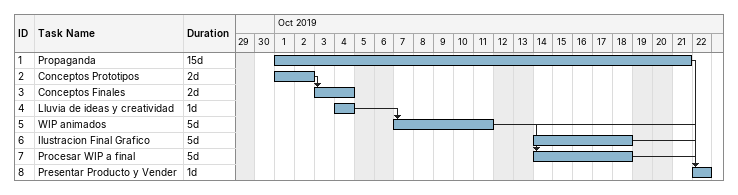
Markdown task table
| ID | Task | Duration | Start | Finish | Predecessors |
|---|---|---|---|---|---|
| 1 | Propaganda | 15d | 2019-10-01 | 2019-10-21 |  |
| 2 | Conceptos Prototipos | 2d | 2019-10-01 | 2019-10-02 |  |
| 3 | Conceptos Finales | 2d | 2019-10-03 | 2019-10-04 | 2 |
| 4 | Lluvia de ideas y creatividad | 1d | 2019-10-04 | 2019-10-04 |  |
| 5 | WIP animados | 5d | 2019-10-07 | 2019-10-11 | 4 |
| 6 | Ilustracion Final Grafico | 5d | 2019-10-14 | 2019-10-18 |  |
| 7 | Procesar WIP a final | 5d | 2019-10-14 | 2019-10-18 | 5 |
| 8 | Presentar Producto y Vender | 1d | 2019-10-22 | 2019-10-22 | 1, 5, 6, 7 |
